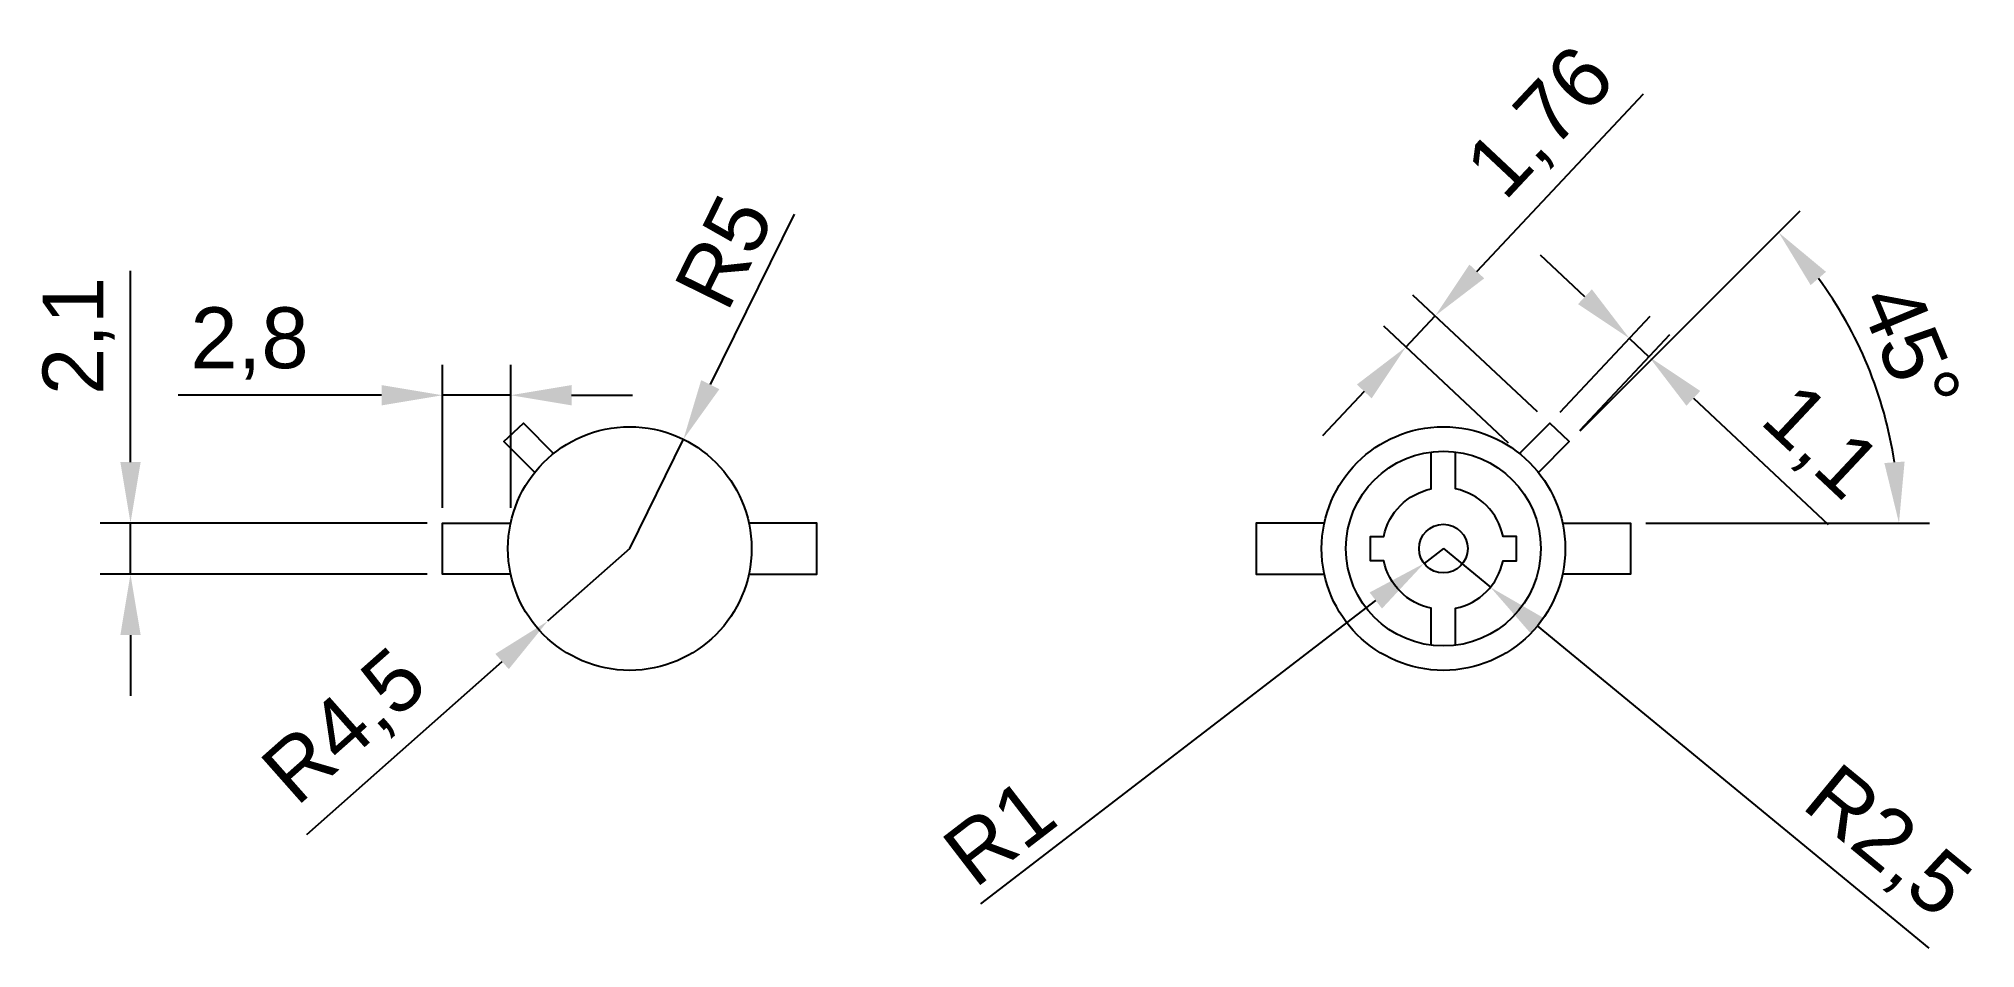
# Model space of a CAD drawing. Header units: millimetres. Extents: x 20.5 to 100, y 17.7 to 55.
import ezdxf

# ---------------------------------------------------------------- set-up
doc = ezdxf.new("R2010")
doc.units = ezdxf.units.MM
doc.layers.add('butoane', color=2, linetype='Continuous')
doc.layers.add('cotari', color=4, linetype='Continuous')
doc.styles.get("Standard").update_dxf_attribs({"font": 'arial.ttf'})
doc.dimstyles.new('ISO-25', dxfattribs={"dimtxt": 2.5, "dimasz": 2.5, "dimexe": 1.25, "dimexo": 0.625, "dimtad": 1, "dimtxsty": 'Standard', "dimcen": 2.5, "dimadec": 0, "dimazin": 0, "dimtfac": 1, "dimtmove": 0, "dimatfit": 3, "dimfxl": 1, "dimarcsym": 0})

# ---------------------------------------------------------------- blocks, each defined once
blk = doc.blocks.new('*D12')
at = {"layer": 'cotari', "color": 0, "lineweight": -2, "transparency": 16777216}
for p, q in [((51.513, 47.839), (48.074, 40.838)), ((44.766, 34.106), (46.971, 38.594))]:
    blk.add_line(p, q, dxfattribs=at)
at = {"layer": 'cotari', "color": 0, "transparency": 16777216}
blk.add_solid([(47.7, 41.021), (48.448, 40.654), (46.971, 38.594)], dxfattribs=at)
at = {"layer": 'Defpoints', "color": 0, "transparency": 16777216}
for p in [(46.971, 38.594), (44.766, 34.106)]:
    blk.add_point(p, dxfattribs=at)
at = {"layer": 'cotari', "color": 0, "transparency": 16777216, "insert": (48.642, 46.296), "char_height": 2.5, "attachment_point": 5, "rotation": 63.83556}
blk.add_mtext('R5', dxfattribs=at)
blk = doc.blocks.new('*D13')
at = {"layer": 'cotari', "color": 0, "lineweight": -2, "transparency": 16777216}
for p, q in [((44.766, 34.106), (41.396, 31.124)), ((31.501, 22.368), (39.524, 29.467))]:
    blk.add_line(p, q, dxfattribs=at)
at = {"layer": 'cotari', "color": 0, "transparency": 16777216}
blk.add_solid([(39.248, 29.78), (39.8, 29.155), (41.396, 31.124)], dxfattribs=at)
at = {"layer": 'Defpoints', "color": 0, "transparency": 16777216}
for p in [(44.766, 34.106), (41.396, 31.124)]:
    blk.add_point(p, dxfattribs=at)
at = {"layer": 'cotari', "color": 0, "transparency": 16777216, "insert": (33.17, 26.679), "char_height": 2.5, "attachment_point": 5, "rotation": 41.50392}
blk.add_mtext('R4,5', dxfattribs=at)
blk = doc.blocks.new('*D14')
at = {"layer": 'cotari', "color": 0, "lineweight": -2, "transparency": 16777216}
for p, q in [((78.176, 34.106), (77.383, 33.497)), ((59.183, 19.511), (75.4, 31.973))]:
    blk.add_line(p, q, dxfattribs=at)
at = {"layer": 'cotari', "color": 0, "transparency": 16777216}
blk.add_solid([(75.146, 32.304), (75.654, 31.643), (77.383, 33.497)], dxfattribs=at)
at = {"layer": 'Defpoints', "color": 0, "transparency": 16777216}
for p in [(77.383, 33.497), (78.176, 34.106)]:
    blk.add_point(p, dxfattribs=at)
at = {"layer": 'cotari', "color": 0, "transparency": 16777216, "insert": (59.94, 22.463), "char_height": 2.5, "attachment_point": 5, "rotation": 37.54164}
blk.add_mtext('R1', dxfattribs=at)
blk = doc.blocks.new('*D15')
at = {"layer": 'cotari', "color": 0, "lineweight": -2, "transparency": 16777216}
for p, q in [((78.176, 34.106), (80.106, 32.518)), ((98.127, 17.692), (82.037, 30.93))]:
    blk.add_line(p, q, dxfattribs=at)
at = {"layer": 'cotari', "color": 0, "transparency": 16777216}
blk.add_solid([(82.301, 31.251), (81.772, 30.608), (80.106, 32.518)], dxfattribs=at)
at = {"layer": 'Defpoints', "color": 0, "transparency": 16777216}
for p in [(78.176, 34.106), (80.106, 32.518)]:
    blk.add_point(p, dxfattribs=at)
at = {"layer": 'cotari', "color": 0, "transparency": 16777216, "insert": (96.308, 21.944), "char_height": 2.5, "attachment_point": 5, "rotation": 320.55655}
blk.add_mtext('R2,5', dxfattribs=at)
blk = doc.blocks.new('*D16')
at = {"layer": 'cotari', "color": 0, "lineweight": -2, "transparency": 16777216}
for p, q in [((37.079, 35.781), (37.079, 41.653)), ((39.878, 35.781), (39.878, 41.653)), ((34.579, 40.403), (26.23, 40.403)), ((39.878, 40.403), (37.079, 40.403)), ((42.378, 40.403), (44.878, 40.403))]:
    blk.add_line(p, q, dxfattribs=at)
at = {"layer": 'cotari', "color": 0, "transparency": 16777216}
for points in [[(34.579, 40.82), (34.579, 39.987), (37.079, 40.403)], [(42.378, 40.82), (42.378, 39.987), (39.878, 40.403)]]:
    blk.add_solid(points, dxfattribs=at)
at = {"layer": 'Defpoints', "color": 0, "transparency": 16777216}
for p in [(37.079, 40.403), (37.079, 35.156), (39.878, 35.156)]:
    blk.add_point(p, dxfattribs=at)
at = {"layer": 'cotari', "color": 0, "transparency": 16777216, "insert": (29.154, 42.531), "char_height": 2.5, "attachment_point": 5}
blk.add_mtext('2,8', dxfattribs=at)
blk = doc.blocks.new('*D17')
at = {"layer": 'cotari', "color": 0, "lineweight": -2, "transparency": 16777216}
for p, q in [((24.267, 37.656), (24.267, 45.518)), ((36.454, 35.156), (23.017, 35.156)), ((24.267, 33.056), (24.267, 35.156)), ((36.454, 33.056), (23.017, 33.056)), ((24.267, 30.556), (24.267, 28.056))]:
    blk.add_line(p, q, dxfattribs=at)
at = {"layer": 'cotari', "color": 0, "transparency": 16777216}
for points in [[(23.851, 37.656), (24.684, 37.656), (24.267, 35.156)], [(23.851, 30.556), (24.684, 30.556), (24.267, 33.056)]]:
    blk.add_solid(points, dxfattribs=at)
at = {"layer": 'Defpoints', "color": 0, "transparency": 16777216}
for p in [(24.267, 35.156), (37.079, 35.156), (37.079, 33.056)]:
    blk.add_point(p, dxfattribs=at)
at = {"layer": 'cotari', "color": 0, "transparency": 16777216, "insert": (22.14, 42.837), "char_height": 2.5, "attachment_point": 5, "rotation": 90}
blk.add_mtext('2,1', dxfattribs=at)
blk = doc.blocks.new('*D20')
at = {"layer": 'cotari', "color": 0, "lineweight": -2, "transparency": 16777216}
for p, q in [((83.787, 38.941), (92.822, 47.975)), ((86.488, 35.156), (98.132, 35.156))]:
    blk.add_line(p, q, dxfattribs=at)
blk.add_arc((80.003, 35.156), 16.879, 8.49402, 36.50598, dxfattribs=at)
at = {"layer": 'cotari', "color": 0, "transparency": 16777216}
for points in [[(93.255, 44.926), (93.886, 45.47), (91.938, 47.091)], [(97.112, 37.68), (96.281, 37.618), (96.882, 35.156)]]:
    blk.add_solid(points, dxfattribs=at)
at = {"layer": 'Defpoints', "color": 0, "transparency": 16777216}
for p in [(96.307, 39.525), (83.345, 38.499), (82.078, 37.232), (83.064, 35.156), (85.863, 35.156)]:
    blk.add_point(p, dxfattribs=at)
at = {"layer": 'cotari', "color": 0, "transparency": 16777216, "insert": (97.349, 42.341), "char_height": 2.5, "attachment_point": 5, "rotation": 292.5}
blk.add_mtext('45°', dxfattribs=at)
blk = doc.blocks.new('*D21')
at = {"layer": 'cotari', "color": 0, "lineweight": -2, "transparency": 16777216}
for p, q in [((83.988, 44.449), (82.165, 46.159)), ((82.97, 39.707), (86.667, 43.651)), ((83.773, 38.955), (87.47, 42.898)), ((85.812, 42.739), (86.615, 41.986)), ((88.439, 40.276), (93.971, 35.089))]:
    blk.add_line(p, q, dxfattribs=at)
at = {"layer": 'cotari', "color": 0, "transparency": 16777216}
for points in [[(84.273, 44.753), (83.703, 44.145), (85.812, 42.739)], [(88.724, 40.58), (88.154, 39.972), (86.615, 41.986)]]:
    blk.add_solid(points, dxfattribs=at)
at = {"layer": 'Defpoints', "color": 0, "transparency": 16777216}
for p in [(86.615, 41.986), (82.543, 39.251), (83.345, 38.499)]:
    blk.add_point(p, dxfattribs=at)
at = {"layer": 'cotari', "color": 0, "transparency": 16777216, "insert": (93.572, 38.38), "char_height": 2.5, "attachment_point": 5, "rotation": 316.84615}
blk.add_mtext('1,1', dxfattribs=at)
blk = doc.blocks.new('*D22')
at = {"layer": 'cotari', "color": 0, "lineweight": -2, "transparency": 16777216}
for p, q in [((79.547, 45.487), (86.391, 52.787)), ((82.045, 39.718), (76.925, 44.518)), ((80.845, 38.437), (75.724, 43.237)), ((76.636, 42.382), (77.837, 43.663)), ((74.926, 40.559), (73.216, 38.735))]:
    blk.add_line(p, q, dxfattribs=at)
at = {"layer": 'cotari', "color": 0, "transparency": 16777216}
for points in [[(79.243, 45.772), (79.851, 45.202), (77.837, 43.663)], [(74.622, 40.844), (75.23, 40.274), (76.636, 42.382)]]:
    blk.add_solid(points, dxfattribs=at)
at = {"layer": 'Defpoints', "color": 0, "transparency": 16777216}
for p in [(77.837, 43.663), (82.501, 39.29), (81.3, 38.009)]:
    blk.add_point(p, dxfattribs=at)
at = {"layer": 'cotari', "color": 0, "transparency": 16777216, "insert": (82.272, 51.504), "char_height": 2.5, "attachment_point": 5, "rotation": 46.84615}
blk.add_mtext('1,76', dxfattribs=at)

msp = doc.modelspace()

# ---------------------------------------------------------------- linework, layer by layer
at = {"layer": 'butoane'}
for points in [[(40.864, 37.232), (39.596, 38.499), (40.399, 39.251), (41.641, 38.009)], [(82.078, 37.232), (83.345, 38.499), (82.543, 39.251), (81.3, 38.009)], [(39.878, 33.056), (37.079, 33.056), (37.079, 35.156), (39.878, 35.156)], [(49.655, 33.056), (52.454, 33.056), (52.454, 35.156), (49.655, 35.156)], [(73.287, 35.156), (70.488, 35.156), (70.488, 33.056), (73.287, 33.056)], [(83.064, 35.156), (85.863, 35.156), (85.863, 33.056), (83.064, 33.056)]]:
    msp.add_lwpolyline(points, dxfattribs=at)
for points in [[(77.676, 30.138), (77.676, 31.657, -0.300614), (75.726, 33.606), (75.176, 33.606), (75.176, 34.606), (75.726, 34.606, -0.300614), (77.676, 36.556), (77.676, 38.075)], [(78.676, 30.138), (78.676, 31.657, 0.300614), (80.625, 33.606), (81.176, 33.606), (81.176, 34.606), (80.625, 34.606, 0.300614), (78.676, 36.556), (78.676, 38.075)]]:
    msp.add_lwpolyline(points, format="xyb", dxfattribs=at)
for centre, radius in [((44.766, 34.106), 5), ((78.176, 34.106), 5), ((78.176, 34.106), 4), ((78.176, 34.106), 1)]:
    msp.add_circle(centre, radius, dxfattribs=at)

# ---------------------------------------------------------------- dimensions: what is measured, and where the dimension line sits
at = {"layer": 'cotari'}
for p1, p2, distance, picture, middle in [((81.3, 38.009), (82.501, 39.29), 6.394, '*D22', (82.272, 51.504)), ((82.543, 39.251), (83.345, 38.499), 4.78, '*D21', (93.572, 38.38)), ((37.079, 33.056), (37.079, 35.156), 12.812, '*D17', (22.14, 42.837)), ((39.878, 35.156), (37.079, 35.156), -5.247, '*D16', (29.154, 42.531))]:
    dim = msp.add_aligned_dim(p1=p1, p2=p2, distance=distance, dimstyle='ISO-25', dxfattribs=at)
    dim.commit()
    dim.dimension.update_dxf_attribs({"geometry": picture, "text_midpoint": middle})
for mpoint, picture, middle in [((46.971, 38.594), '*D12', (48.642, 46.296)), ((41.396, 31.124), '*D13', (33.17, 26.679))]:
    dim = msp.add_radius_dim(center=(44.766, 34.106), mpoint=mpoint, dimstyle='ISO-25', dxfattribs=at)
    dim.commit()
    dim.dimension.update_dxf_attribs({"geometry": picture, "text_midpoint": middle})
dim = msp.add_angular_dim_2l(base=(96.307, 39.525), line1=((83.064, 35.156), (85.863, 35.156)), line2=((82.078, 37.232), (83.345, 38.499)), dimstyle='ISO-25', dxfattribs=at)
dim.commit()
dim.dimension.update_dxf_attribs({"geometry": '*D20', "text_midpoint": (97.349, 42.341)})
for mpoint, picture, middle in [((77.383, 33.497), '*D14', (61.085, 20.973)), ((80.106, 32.518), '*D15', (94.956, 20.301))]:
    dim = msp.add_radius_dim(center=(78.176, 34.106), mpoint=mpoint, dimstyle='ISO-25', dxfattribs=at)
    dim.commit()
    dim.dimension.update_dxf_attribs({"geometry": picture, "text_midpoint": middle, "dimtype": 164})

doc.saveas('drawing.dxf')
